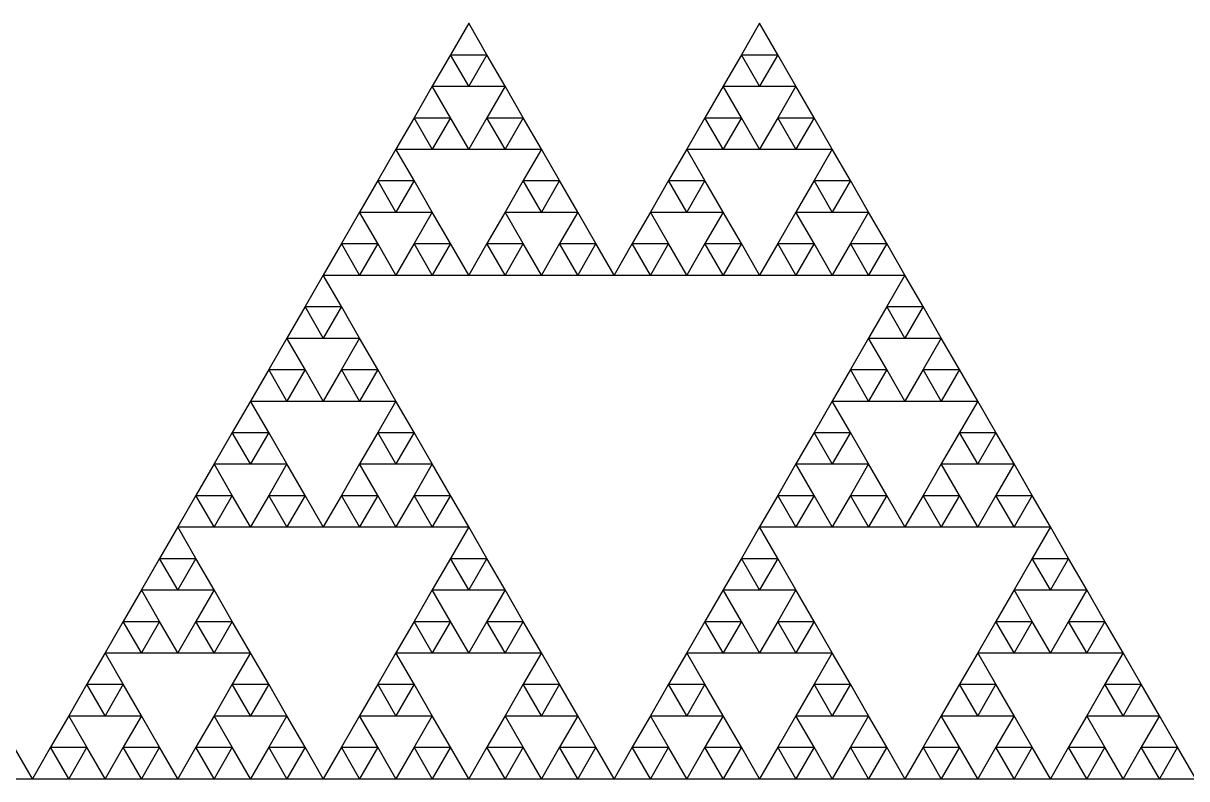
# Model space of a CAD drawing. Header units: metres. Extents: x -50 to 50, y -29 to 58.
# Drawn here: x -18.8 to -12.55, y 14.43 to 18.49 of the extents above; entities that cross this region are included whole.
import ezdxf

# ---------------------------------------------------------------- set-up
doc = ezdxf.new("R2010")
doc.units = ezdxf.units.M

msp = doc.modelspace()

# ---------------------------------------------------------------- linework, layer by layer
for p, q in [((-16.4062, 18.4932), (-16.5039, 18.3241)), ((-16.3086, 18.3241), (-16.4062, 18.4932)), ((-14.8438, 18.4932), (-14.9414, 18.3241)), ((-14.7461, 18.3241), (-14.8438, 18.4932)), ((-16.5039, 18.3241), (-16.6016, 18.1549)), ((-16.4062, 18.1549), (-16.5039, 18.3241)), ((-16.5039, 18.3241), (-16.3086, 18.3241)), ((-16.3086, 18.3241), (-16.4062, 18.1549)), ((-16.2109, 18.1549), (-16.3086, 18.3241)), ((-14.9414, 18.3241), (-15.0391, 18.1549)), ((-14.8438, 18.1549), (-14.9414, 18.3241)), ((-14.9414, 18.3241), (-14.7461, 18.3241)), ((-14.7461, 18.3241), (-14.8438, 18.1549)), ((-14.6484, 18.1549), (-14.7461, 18.3241)), ((-16.6016, 18.1549), (-16.6992, 17.9858)), ((-16.5039, 17.9858), (-16.6016, 18.1549)), ((-16.6016, 18.1549), (-16.4062, 18.1549)), ((-16.4062, 18.1549), (-16.2109, 18.1549)), ((-16.2109, 18.1549), (-16.3086, 17.9858)), ((-16.1133, 17.9858), (-16.2109, 18.1549)), ((-15.0391, 18.1549), (-15.1367, 17.9858)), ((-14.9414, 17.9858), (-15.0391, 18.1549)), ((-15.0391, 18.1549), (-14.8438, 18.1549)), ((-14.8438, 18.1549), (-14.6484, 18.1549)), ((-14.6484, 18.1549), (-14.7461, 17.9858)), ((-14.5508, 17.9858), (-14.6484, 18.1549)), ((-16.6992, 17.9858), (-16.7969, 17.8167)), ((-16.6016, 17.8167), (-16.6992, 17.9858)), ((-16.6992, 17.9858), (-16.5039, 17.9858)), ((-16.5039, 17.9858), (-16.6016, 17.8167)), ((-16.4062, 17.8167), (-16.5039, 17.9858)), ((-16.3086, 17.9858), (-16.4062, 17.8167)), ((-16.2109, 17.8167), (-16.3086, 17.9858)), ((-16.3086, 17.9858), (-16.1133, 17.9858)), ((-16.1133, 17.9858), (-16.2109, 17.8167)), ((-16.0156, 17.8167), (-16.1133, 17.9858)), ((-15.1367, 17.9858), (-15.2344, 17.8167)), ((-15.0391, 17.8167), (-15.1367, 17.9858)), ((-15.1367, 17.9858), (-14.9414, 17.9858)), ((-14.9414, 17.9858), (-15.0391, 17.8167)), ((-14.8438, 17.8167), (-14.9414, 17.9858)), ((-14.7461, 17.9858), (-14.8438, 17.8167)), ((-14.6484, 17.8167), (-14.7461, 17.9858)), ((-14.7461, 17.9858), (-14.5508, 17.9858)), ((-14.5508, 17.9858), (-14.6484, 17.8167)), ((-14.4531, 17.8167), (-14.5508, 17.9858)), ((-16.7969, 17.8167), (-16.8945, 17.6475)), ((-16.6992, 17.6475), (-16.7969, 17.8167)), ((-16.7969, 17.8167), (-16.6016, 17.8167)), ((-16.6016, 17.8167), (-16.4062, 17.8167)), ((-16.4062, 17.8167), (-16.2109, 17.8167)), ((-16.2109, 17.8167), (-16.0156, 17.8167)), ((-16.0156, 17.8167), (-16.1133, 17.6475)), ((-15.918, 17.6475), (-16.0156, 17.8167)), ((-15.2344, 17.8167), (-15.332, 17.6475)), ((-15.1367, 17.6475), (-15.2344, 17.8167)), ((-15.2344, 17.8167), (-15.0391, 17.8167)), ((-15.0391, 17.8167), (-14.8438, 17.8167)), ((-14.8438, 17.8167), (-14.6484, 17.8167)), ((-14.6484, 17.8167), (-14.4531, 17.8167)), ((-14.4531, 17.8167), (-14.5508, 17.6475)), ((-14.3555, 17.6475), (-14.4531, 17.8167)), ((-16.8945, 17.6475), (-16.9922, 17.4784)), ((-16.7969, 17.4784), (-16.8945, 17.6475)), ((-16.8945, 17.6475), (-16.6992, 17.6475)), ((-16.6992, 17.6475), (-16.7969, 17.4784)), ((-16.6016, 17.4784), (-16.6992, 17.6475)), ((-16.1133, 17.6475), (-16.2109, 17.4784)), ((-16.0156, 17.4784), (-16.1133, 17.6475)), ((-16.1133, 17.6475), (-15.918, 17.6475)), ((-15.918, 17.6475), (-16.0156, 17.4784)), ((-15.8203, 17.4784), (-15.918, 17.6475)), ((-15.332, 17.6475), (-15.4297, 17.4784)), ((-15.2344, 17.4784), (-15.332, 17.6475)), ((-15.332, 17.6475), (-15.1367, 17.6475)), ((-15.1367, 17.6475), (-15.2344, 17.4784)), ((-15.0391, 17.4784), (-15.1367, 17.6475)), ((-14.5508, 17.6475), (-14.6484, 17.4784)), ((-14.4531, 17.4784), (-14.5508, 17.6475)), ((-14.5508, 17.6475), (-14.3555, 17.6475)), ((-14.3555, 17.6475), (-14.4531, 17.4784)), ((-14.2578, 17.4784), (-14.3555, 17.6475)), ((-16.9922, 17.4784), (-17.0898, 17.3092)), ((-16.8945, 17.3092), (-16.9922, 17.4784)), ((-16.9922, 17.4784), (-16.7969, 17.4784)), ((-16.7969, 17.4784), (-16.6016, 17.4784)), ((-16.6016, 17.4784), (-16.6992, 17.3092)), ((-16.5039, 17.3092), (-16.6016, 17.4784)), ((-16.2109, 17.4784), (-16.3086, 17.3092)), ((-16.1133, 17.3092), (-16.2109, 17.4784)), ((-16.2109, 17.4784), (-16.0156, 17.4784)), ((-16.0156, 17.4784), (-15.8203, 17.4784)), ((-15.8203, 17.4784), (-15.918, 17.3092)), ((-15.7227, 17.3092), (-15.8203, 17.4784)), ((-15.4297, 17.4784), (-15.5273, 17.3092)), ((-15.332, 17.3092), (-15.4297, 17.4784)), ((-15.4297, 17.4784), (-15.2344, 17.4784)), ((-15.2344, 17.4784), (-15.0391, 17.4784)), ((-15.0391, 17.4784), (-15.1367, 17.3092)), ((-14.9414, 17.3092), (-15.0391, 17.4784)), ((-14.6484, 17.4784), (-14.7461, 17.3092)), ((-14.5508, 17.3092), (-14.6484, 17.4784)), ((-14.6484, 17.4784), (-14.4531, 17.4784)), ((-14.4531, 17.4784), (-14.2578, 17.4784)), ((-14.2578, 17.4784), (-14.3555, 17.3092)), ((-14.1602, 17.3092), (-14.2578, 17.4784)), ((-17.0898, 17.3092), (-17.1875, 17.1401)), ((-16.9922, 17.1401), (-17.0898, 17.3092)), ((-17.0898, 17.3092), (-16.8945, 17.3092)), ((-16.8945, 17.3092), (-16.9922, 17.1401)), ((-16.7969, 17.1401), (-16.8945, 17.3092)), ((-16.6992, 17.3092), (-16.7969, 17.1401)), ((-16.6016, 17.1401), (-16.6992, 17.3092)), ((-16.6992, 17.3092), (-16.5039, 17.3092)), ((-16.5039, 17.3092), (-16.6016, 17.1401)), ((-16.4062, 17.1401), (-16.5039, 17.3092)), ((-16.3086, 17.3092), (-16.4062, 17.1401)), ((-16.2109, 17.1401), (-16.3086, 17.3092)), ((-16.3086, 17.3092), (-16.1133, 17.3092)), ((-16.1133, 17.3092), (-16.2109, 17.1401)), ((-16.0156, 17.1401), (-16.1133, 17.3092)), ((-15.918, 17.3092), (-16.0156, 17.1401)), ((-15.8203, 17.1401), (-15.918, 17.3092)), ((-15.918, 17.3092), (-15.7227, 17.3092)), ((-15.7227, 17.3092), (-15.8203, 17.1401)), ((-15.625, 17.1401), (-15.7227, 17.3092)), ((-15.5273, 17.3092), (-15.625, 17.1401)), ((-15.4297, 17.1401), (-15.5273, 17.3092)), ((-15.5273, 17.3092), (-15.332, 17.3092)), ((-15.332, 17.3092), (-15.4297, 17.1401)), ((-15.2344, 17.1401), (-15.332, 17.3092)), ((-15.1367, 17.3092), (-15.2344, 17.1401)), ((-15.0391, 17.1401), (-15.1367, 17.3092)), ((-15.1367, 17.3092), (-14.9414, 17.3092)), ((-14.9414, 17.3092), (-15.0391, 17.1401)), ((-14.8438, 17.1401), (-14.9414, 17.3092)), ((-14.7461, 17.3092), (-14.8438, 17.1401)), ((-14.6484, 17.1401), (-14.7461, 17.3092)), ((-14.7461, 17.3092), (-14.5508, 17.3092)), ((-14.5508, 17.3092), (-14.6484, 17.1401)), ((-14.4531, 17.1401), (-14.5508, 17.3092)), ((-14.3555, 17.3092), (-14.4531, 17.1401)), ((-14.2578, 17.1401), (-14.3555, 17.3092)), ((-14.3555, 17.3092), (-14.1602, 17.3092)), ((-14.1602, 17.3092), (-14.2578, 17.1401)), ((-14.0625, 17.1401), (-14.1602, 17.3092)), ((-17.1875, 17.1401), (-17.2852, 16.9709)), ((-17.0898, 16.9709), (-17.1875, 17.1401)), ((-17.1875, 17.1401), (-16.9922, 17.1401)), ((-16.9922, 17.1401), (-16.7969, 17.1401)), ((-16.7969, 17.1401), (-16.6016, 17.1401)), ((-16.6016, 17.1401), (-16.4062, 17.1401)), ((-16.4062, 17.1401), (-16.2109, 17.1401)), ((-16.2109, 17.1401), (-16.0156, 17.1401)), ((-16.0156, 17.1401), (-15.8203, 17.1401)), ((-15.8203, 17.1401), (-15.625, 17.1401)), ((-15.625, 17.1401), (-15.4297, 17.1401)), ((-15.4297, 17.1401), (-15.2344, 17.1401)), ((-15.2344, 17.1401), (-15.0391, 17.1401)), ((-15.0391, 17.1401), (-14.8438, 17.1401)), ((-14.8438, 17.1401), (-14.6484, 17.1401)), ((-14.6484, 17.1401), (-14.4531, 17.1401)), ((-14.4531, 17.1401), (-14.2578, 17.1401)), ((-14.2578, 17.1401), (-14.0625, 17.1401)), ((-14.0625, 17.1401), (-14.1602, 16.9709)), ((-13.9648, 16.9709), (-14.0625, 17.1401)), ((-17.2852, 16.9709), (-17.3828, 16.8018)), ((-17.1875, 16.8018), (-17.2852, 16.9709)), ((-17.2852, 16.9709), (-17.0898, 16.9709)), ((-17.0898, 16.9709), (-17.1875, 16.8018)), ((-16.9922, 16.8018), (-17.0898, 16.9709)), ((-14.1602, 16.9709), (-14.2578, 16.8018)), ((-14.0625, 16.8018), (-14.1602, 16.9709)), ((-14.1602, 16.9709), (-13.9648, 16.9709)), ((-13.9648, 16.9709), (-14.0625, 16.8018)), ((-13.8672, 16.8018), (-13.9648, 16.9709)), ((-17.3828, 16.8018), (-17.4805, 16.6326)), ((-17.2852, 16.6326), (-17.3828, 16.8018)), ((-17.3828, 16.8018), (-17.1875, 16.8018)), ((-17.1875, 16.8018), (-16.9922, 16.8018)), ((-16.9922, 16.8018), (-17.0898, 16.6326)), ((-16.8945, 16.6326), (-16.9922, 16.8018)), ((-14.2578, 16.8018), (-14.3555, 16.6326)), ((-14.1602, 16.6326), (-14.2578, 16.8018)), ((-14.2578, 16.8018), (-14.0625, 16.8018)), ((-14.0625, 16.8018), (-13.8672, 16.8018)), ((-13.8672, 16.8018), (-13.9648, 16.6326)), ((-13.7695, 16.6326), (-13.8672, 16.8018)), ((-17.4805, 16.6326), (-17.5781, 16.4635)), ((-17.3828, 16.4635), (-17.4805, 16.6326)), ((-17.4805, 16.6326), (-17.2852, 16.6326)), ((-17.2852, 16.6326), (-17.3828, 16.4635)), ((-17.1875, 16.4635), (-17.2852, 16.6326)), ((-17.0898, 16.6326), (-17.1875, 16.4635)), ((-16.9922, 16.4635), (-17.0898, 16.6326)), ((-17.0898, 16.6326), (-16.8945, 16.6326)), ((-16.8945, 16.6326), (-16.9922, 16.4635)), ((-16.7969, 16.4635), (-16.8945, 16.6326)), ((-14.3555, 16.6326), (-14.4531, 16.4635)), ((-14.2578, 16.4635), (-14.3555, 16.6326)), ((-14.3555, 16.6326), (-14.1602, 16.6326)), ((-14.1602, 16.6326), (-14.2578, 16.4635)), ((-14.0625, 16.4635), (-14.1602, 16.6326)), ((-13.9648, 16.6326), (-14.0625, 16.4635)), ((-13.8672, 16.4635), (-13.9648, 16.6326)), ((-13.9648, 16.6326), (-13.7695, 16.6326)), ((-13.7695, 16.6326), (-13.8672, 16.4635)), ((-13.6719, 16.4635), (-13.7695, 16.6326)), ((-17.5781, 16.4635), (-17.6758, 16.2944)), ((-17.4805, 16.2944), (-17.5781, 16.4635)), ((-17.5781, 16.4635), (-17.3828, 16.4635)), ((-17.3828, 16.4635), (-17.1875, 16.4635)), ((-17.1875, 16.4635), (-16.9922, 16.4635)), ((-16.9922, 16.4635), (-16.7969, 16.4635)), ((-16.7969, 16.4635), (-16.8945, 16.2944)), ((-16.6992, 16.2944), (-16.7969, 16.4635)), ((-14.4531, 16.4635), (-14.5508, 16.2944)), ((-14.3555, 16.2944), (-14.4531, 16.4635)), ((-14.4531, 16.4635), (-14.2578, 16.4635)), ((-14.2578, 16.4635), (-14.0625, 16.4635)), ((-14.0625, 16.4635), (-13.8672, 16.4635)), ((-13.8672, 16.4635), (-13.6719, 16.4635)), ((-13.6719, 16.4635), (-13.7695, 16.2944)), ((-13.5742, 16.2944), (-13.6719, 16.4635)), ((-17.6758, 16.2944), (-17.7734, 16.1252)), ((-17.5781, 16.1252), (-17.6758, 16.2944)), ((-17.6758, 16.2944), (-17.4805, 16.2944)), ((-17.4805, 16.2944), (-17.5781, 16.1252)), ((-17.3828, 16.1252), (-17.4805, 16.2944)), ((-16.8945, 16.2944), (-16.9922, 16.1252)), ((-16.7969, 16.1252), (-16.8945, 16.2944)), ((-16.8945, 16.2944), (-16.6992, 16.2944)), ((-16.6992, 16.2944), (-16.7969, 16.1252)), ((-16.6016, 16.1252), (-16.6992, 16.2944)), ((-14.5508, 16.2944), (-14.6484, 16.1252)), ((-14.4531, 16.1252), (-14.5508, 16.2944)), ((-14.5508, 16.2944), (-14.3555, 16.2944)), ((-14.3555, 16.2944), (-14.4531, 16.1252)), ((-14.2578, 16.1252), (-14.3555, 16.2944)), ((-13.7695, 16.2944), (-13.8672, 16.1252)), ((-13.6719, 16.1252), (-13.7695, 16.2944)), ((-13.7695, 16.2944), (-13.5742, 16.2944)), ((-13.5742, 16.2944), (-13.6719, 16.1252)), ((-13.4766, 16.1252), (-13.5742, 16.2944)), ((-17.7734, 16.1252), (-17.8711, 15.9561)), ((-17.6758, 15.9561), (-17.7734, 16.1252)), ((-17.7734, 16.1252), (-17.5781, 16.1252)), ((-17.5781, 16.1252), (-17.3828, 16.1252)), ((-17.3828, 16.1252), (-17.4805, 15.9561)), ((-17.2852, 15.9561), (-17.3828, 16.1252)), ((-16.9922, 16.1252), (-17.0898, 15.9561)), ((-16.8945, 15.9561), (-16.9922, 16.1252)), ((-16.9922, 16.1252), (-16.7969, 16.1252)), ((-16.7969, 16.1252), (-16.6016, 16.1252)), ((-16.6016, 16.1252), (-16.6992, 15.9561)), ((-16.5039, 15.9561), (-16.6016, 16.1252)), ((-14.6484, 16.1252), (-14.7461, 15.9561)), ((-14.5508, 15.9561), (-14.6484, 16.1252)), ((-14.6484, 16.1252), (-14.4531, 16.1252)), ((-14.4531, 16.1252), (-14.2578, 16.1252)), ((-14.2578, 16.1252), (-14.3555, 15.9561)), ((-14.1602, 15.9561), (-14.2578, 16.1252)), ((-13.8672, 16.1252), (-13.9648, 15.9561)), ((-13.7695, 15.9561), (-13.8672, 16.1252)), ((-13.8672, 16.1252), (-13.6719, 16.1252)), ((-13.6719, 16.1252), (-13.4766, 16.1252)), ((-13.4766, 16.1252), (-13.5742, 15.9561)), ((-13.3789, 15.9561), (-13.4766, 16.1252)), ((-17.8711, 15.9561), (-17.9688, 15.7869)), ((-17.7734, 15.7869), (-17.8711, 15.9561)), ((-17.8711, 15.9561), (-17.6758, 15.9561)), ((-17.6758, 15.9561), (-17.7734, 15.7869)), ((-17.5781, 15.7869), (-17.6758, 15.9561)), ((-17.4805, 15.9561), (-17.5781, 15.7869)), ((-17.3828, 15.7869), (-17.4805, 15.9561)), ((-17.4805, 15.9561), (-17.2852, 15.9561)), ((-17.2852, 15.9561), (-17.3828, 15.7869)), ((-17.1875, 15.7869), (-17.2852, 15.9561)), ((-17.0898, 15.9561), (-17.1875, 15.7869)), ((-16.9922, 15.7869), (-17.0898, 15.9561)), ((-17.0898, 15.9561), (-16.8945, 15.9561)), ((-16.8945, 15.9561), (-16.9922, 15.7869)), ((-16.7969, 15.7869), (-16.8945, 15.9561)), ((-16.6992, 15.9561), (-16.7969, 15.7869)), ((-16.6016, 15.7869), (-16.6992, 15.9561)), ((-16.6992, 15.9561), (-16.5039, 15.9561)), ((-16.5039, 15.9561), (-16.6016, 15.7869)), ((-16.4062, 15.7869), (-16.5039, 15.9561)), ((-14.7461, 15.9561), (-14.8438, 15.7869)), ((-14.6484, 15.7869), (-14.7461, 15.9561)), ((-14.7461, 15.9561), (-14.5508, 15.9561)), ((-14.5508, 15.9561), (-14.6484, 15.7869)), ((-14.4531, 15.7869), (-14.5508, 15.9561)), ((-14.3555, 15.9561), (-14.4531, 15.7869)), ((-14.2578, 15.7869), (-14.3555, 15.9561)), ((-14.3555, 15.9561), (-14.1602, 15.9561)), ((-14.1602, 15.9561), (-14.2578, 15.7869)), ((-14.0625, 15.7869), (-14.1602, 15.9561)), ((-13.9648, 15.9561), (-14.0625, 15.7869)), ((-13.8672, 15.7869), (-13.9648, 15.9561)), ((-13.9648, 15.9561), (-13.7695, 15.9561)), ((-13.7695, 15.9561), (-13.8672, 15.7869)), ((-13.6719, 15.7869), (-13.7695, 15.9561)), ((-13.5742, 15.9561), (-13.6719, 15.7869)), ((-13.4766, 15.7869), (-13.5742, 15.9561)), ((-13.5742, 15.9561), (-13.3789, 15.9561)), ((-13.3789, 15.9561), (-13.4766, 15.7869)), ((-13.2812, 15.7869), (-13.3789, 15.9561)), ((-17.9688, 15.7869), (-18.0664, 15.6178)), ((-17.8711, 15.6178), (-17.9688, 15.7869)), ((-17.9688, 15.7869), (-17.7734, 15.7869)), ((-17.7734, 15.7869), (-17.5781, 15.7869)), ((-17.5781, 15.7869), (-17.3828, 15.7869)), ((-17.3828, 15.7869), (-17.1875, 15.7869)), ((-17.1875, 15.7869), (-16.9922, 15.7869)), ((-16.9922, 15.7869), (-16.7969, 15.7869)), ((-16.7969, 15.7869), (-16.6016, 15.7869)), ((-16.6016, 15.7869), (-16.4062, 15.7869)), ((-16.4062, 15.7869), (-16.5039, 15.6178)), ((-16.3086, 15.6178), (-16.4062, 15.7869)), ((-14.8438, 15.7869), (-14.9414, 15.6178)), ((-14.7461, 15.6178), (-14.8438, 15.7869)), ((-14.8438, 15.7869), (-14.6484, 15.7869)), ((-14.6484, 15.7869), (-14.4531, 15.7869)), ((-14.4531, 15.7869), (-14.2578, 15.7869)), ((-14.2578, 15.7869), (-14.0625, 15.7869)), ((-14.0625, 15.7869), (-13.8672, 15.7869)), ((-13.8672, 15.7869), (-13.6719, 15.7869)), ((-13.6719, 15.7869), (-13.4766, 15.7869)), ((-13.4766, 15.7869), (-13.2812, 15.7869)), ((-13.2812, 15.7869), (-13.3789, 15.6178)), ((-13.1836, 15.6178), (-13.2812, 15.7869)), ((-18.0664, 15.6178), (-18.1641, 15.4486)), ((-17.9688, 15.4486), (-18.0664, 15.6178)), ((-18.0664, 15.6178), (-17.8711, 15.6178)), ((-17.8711, 15.6178), (-17.9688, 15.4486)), ((-17.7734, 15.4486), (-17.8711, 15.6178)), ((-16.5039, 15.6178), (-16.6016, 15.4486)), ((-16.4062, 15.4486), (-16.5039, 15.6178)), ((-16.5039, 15.6178), (-16.3086, 15.6178)), ((-16.3086, 15.6178), (-16.4062, 15.4486)), ((-16.2109, 15.4486), (-16.3086, 15.6178)), ((-14.9414, 15.6178), (-15.0391, 15.4486)), ((-14.8438, 15.4486), (-14.9414, 15.6178)), ((-14.9414, 15.6178), (-14.7461, 15.6178)), ((-14.7461, 15.6178), (-14.8438, 15.4486)), ((-14.6484, 15.4486), (-14.7461, 15.6178)), ((-13.3789, 15.6178), (-13.4766, 15.4486)), ((-13.2812, 15.4486), (-13.3789, 15.6178)), ((-13.3789, 15.6178), (-13.1836, 15.6178)), ((-13.1836, 15.6178), (-13.2812, 15.4486)), ((-13.0859, 15.4486), (-13.1836, 15.6178)), ((-18.1641, 15.4486), (-18.2617, 15.2795)), ((-18.0664, 15.2795), (-18.1641, 15.4486)), ((-18.1641, 15.4486), (-17.9688, 15.4486)), ((-17.9688, 15.4486), (-17.7734, 15.4486)), ((-17.7734, 15.4486), (-17.8711, 15.2795)), ((-17.6758, 15.2795), (-17.7734, 15.4486)), ((-16.6016, 15.4486), (-16.6992, 15.2795)), ((-16.5039, 15.2795), (-16.6016, 15.4486)), ((-16.6016, 15.4486), (-16.4062, 15.4486)), ((-16.4062, 15.4486), (-16.2109, 15.4486)), ((-16.2109, 15.4486), (-16.3086, 15.2795)), ((-16.1133, 15.2795), (-16.2109, 15.4486)), ((-15.0391, 15.4486), (-15.1367, 15.2795)), ((-14.9414, 15.2795), (-15.0391, 15.4486)), ((-15.0391, 15.4486), (-14.8438, 15.4486)), ((-14.8438, 15.4486), (-14.6484, 15.4486)), ((-14.6484, 15.4486), (-14.7461, 15.2795)), ((-14.5508, 15.2795), (-14.6484, 15.4486)), ((-13.4766, 15.4486), (-13.5742, 15.2795)), ((-13.3789, 15.2795), (-13.4766, 15.4486)), ((-13.4766, 15.4486), (-13.2812, 15.4486)), ((-13.2812, 15.4486), (-13.0859, 15.4486)), ((-13.0859, 15.4486), (-13.1836, 15.2795)), ((-12.9883, 15.2795), (-13.0859, 15.4486)), ((-18.2617, 15.2795), (-18.3594, 15.1103)), ((-18.1641, 15.1103), (-18.2617, 15.2795)), ((-18.2617, 15.2795), (-18.0664, 15.2795)), ((-18.0664, 15.2795), (-18.1641, 15.1103)), ((-17.9688, 15.1103), (-18.0664, 15.2795)), ((-17.8711, 15.2795), (-17.9688, 15.1103)), ((-17.7734, 15.1103), (-17.8711, 15.2795)), ((-17.8711, 15.2795), (-17.6758, 15.2795)), ((-17.6758, 15.2795), (-17.7734, 15.1103)), ((-17.5781, 15.1103), (-17.6758, 15.2795)), ((-16.6992, 15.2795), (-16.7969, 15.1103)), ((-16.6016, 15.1103), (-16.6992, 15.2795)), ((-16.6992, 15.2795), (-16.5039, 15.2795)), ((-16.5039, 15.2795), (-16.6016, 15.1103)), ((-16.4062, 15.1103), (-16.5039, 15.2795)), ((-16.3086, 15.2795), (-16.4062, 15.1103)), ((-16.2109, 15.1103), (-16.3086, 15.2795)), ((-16.3086, 15.2795), (-16.1133, 15.2795)), ((-16.1133, 15.2795), (-16.2109, 15.1103)), ((-16.0156, 15.1103), (-16.1133, 15.2795)), ((-15.1367, 15.2795), (-15.2344, 15.1103)), ((-15.0391, 15.1103), (-15.1367, 15.2795)), ((-15.1367, 15.2795), (-14.9414, 15.2795)), ((-14.9414, 15.2795), (-15.0391, 15.1103)), ((-14.8438, 15.1103), (-14.9414, 15.2795)), ((-14.7461, 15.2795), (-14.8438, 15.1103)), ((-14.6484, 15.1103), (-14.7461, 15.2795)), ((-14.7461, 15.2795), (-14.5508, 15.2795)), ((-14.5508, 15.2795), (-14.6484, 15.1103)), ((-14.4531, 15.1103), (-14.5508, 15.2795)), ((-13.5742, 15.2795), (-13.6719, 15.1103)), ((-13.4766, 15.1103), (-13.5742, 15.2795)), ((-13.5742, 15.2795), (-13.3789, 15.2795)), ((-13.3789, 15.2795), (-13.4766, 15.1103)), ((-13.2812, 15.1103), (-13.3789, 15.2795)), ((-13.1836, 15.2795), (-13.2812, 15.1103)), ((-13.0859, 15.1103), (-13.1836, 15.2795)), ((-13.1836, 15.2795), (-12.9883, 15.2795)), ((-12.9883, 15.2795), (-13.0859, 15.1103)), ((-12.8906, 15.1103), (-12.9883, 15.2795)), ((-18.3594, 15.1103), (-18.457, 14.9412)), ((-18.2617, 14.9412), (-18.3594, 15.1103)), ((-18.3594, 15.1103), (-18.1641, 15.1103)), ((-18.1641, 15.1103), (-17.9688, 15.1103)), ((-17.9688, 15.1103), (-17.7734, 15.1103)), ((-17.7734, 15.1103), (-17.5781, 15.1103)), ((-17.5781, 15.1103), (-17.6758, 14.9412)), ((-17.4805, 14.9412), (-17.5781, 15.1103)), ((-16.7969, 15.1103), (-16.8945, 14.9412)), ((-16.6992, 14.9412), (-16.7969, 15.1103)), ((-16.7969, 15.1103), (-16.6016, 15.1103)), ((-16.6016, 15.1103), (-16.4062, 15.1103)), ((-16.4062, 15.1103), (-16.2109, 15.1103)), ((-16.2109, 15.1103), (-16.0156, 15.1103)), ((-16.0156, 15.1103), (-16.1133, 14.9412)), ((-15.918, 14.9412), (-16.0156, 15.1103)), ((-15.2344, 15.1103), (-15.332, 14.9412)), ((-15.1367, 14.9412), (-15.2344, 15.1103)), ((-15.2344, 15.1103), (-15.0391, 15.1103)), ((-15.0391, 15.1103), (-14.8438, 15.1103)), ((-14.8438, 15.1103), (-14.6484, 15.1103)), ((-14.6484, 15.1103), (-14.4531, 15.1103)), ((-14.4531, 15.1103), (-14.5508, 14.9412)), ((-14.3555, 14.9412), (-14.4531, 15.1103)), ((-13.6719, 15.1103), (-13.7695, 14.9412)), ((-13.5742, 14.9412), (-13.6719, 15.1103)), ((-13.6719, 15.1103), (-13.4766, 15.1103)), ((-13.4766, 15.1103), (-13.2812, 15.1103)), ((-13.2812, 15.1103), (-13.0859, 15.1103)), ((-13.0859, 15.1103), (-12.8906, 15.1103)), ((-12.8906, 15.1103), (-12.9883, 14.9412)), ((-12.793, 14.9412), (-12.8906, 15.1103)), ((-18.457, 14.9412), (-18.5547, 14.772)), ((-18.3594, 14.772), (-18.457, 14.9412)), ((-18.457, 14.9412), (-18.2617, 14.9412)), ((-18.2617, 14.9412), (-18.3594, 14.772)), ((-18.1641, 14.772), (-18.2617, 14.9412)), ((-17.6758, 14.9412), (-17.7734, 14.772)), ((-17.5781, 14.772), (-17.6758, 14.9412)), ((-17.6758, 14.9412), (-17.4805, 14.9412)), ((-17.4805, 14.9412), (-17.5781, 14.772)), ((-17.3828, 14.772), (-17.4805, 14.9412)), ((-16.8945, 14.9412), (-16.9922, 14.772)), ((-16.7969, 14.772), (-16.8945, 14.9412)), ((-16.8945, 14.9412), (-16.6992, 14.9412)), ((-16.6992, 14.9412), (-16.7969, 14.772)), ((-16.6016, 14.772), (-16.6992, 14.9412)), ((-16.1133, 14.9412), (-16.2109, 14.772)), ((-16.0156, 14.772), (-16.1133, 14.9412)), ((-16.1133, 14.9412), (-15.918, 14.9412)), ((-15.918, 14.9412), (-16.0156, 14.772)), ((-15.8203, 14.772), (-15.918, 14.9412)), ((-15.332, 14.9412), (-15.4297, 14.772)), ((-15.2344, 14.772), (-15.332, 14.9412)), ((-15.332, 14.9412), (-15.1367, 14.9412)), ((-15.1367, 14.9412), (-15.2344, 14.772)), ((-15.0391, 14.772), (-15.1367, 14.9412)), ((-14.5508, 14.9412), (-14.6484, 14.772)), ((-14.4531, 14.772), (-14.5508, 14.9412)), ((-14.5508, 14.9412), (-14.3555, 14.9412)), ((-14.3555, 14.9412), (-14.4531, 14.772)), ((-14.2578, 14.772), (-14.3555, 14.9412)), ((-13.7695, 14.9412), (-13.8672, 14.772)), ((-13.6719, 14.772), (-13.7695, 14.9412)), ((-13.7695, 14.9412), (-13.5742, 14.9412)), ((-13.5742, 14.9412), (-13.6719, 14.772)), ((-13.4766, 14.772), (-13.5742, 14.9412)), ((-12.9883, 14.9412), (-13.0859, 14.772)), ((-12.8906, 14.772), (-12.9883, 14.9412)), ((-12.9883, 14.9412), (-12.793, 14.9412)), ((-12.793, 14.9412), (-12.8906, 14.772)), ((-12.6953, 14.772), (-12.793, 14.9412)), ((-18.5547, 14.772), (-18.6523, 14.6029)), ((-18.457, 14.6029), (-18.5547, 14.772)), ((-18.5547, 14.772), (-18.3594, 14.772)), ((-18.3594, 14.772), (-18.1641, 14.772)), ((-18.1641, 14.772), (-18.2617, 14.6029)), ((-18.0664, 14.6029), (-18.1641, 14.772)), ((-17.7734, 14.772), (-17.8711, 14.6029)), ((-17.6758, 14.6029), (-17.7734, 14.772)), ((-17.7734, 14.772), (-17.5781, 14.772)), ((-17.5781, 14.772), (-17.3828, 14.772)), ((-17.3828, 14.772), (-17.4805, 14.6029)), ((-17.2852, 14.6029), (-17.3828, 14.772)), ((-16.9922, 14.772), (-17.0898, 14.6029)), ((-16.8945, 14.6029), (-16.9922, 14.772)), ((-16.9922, 14.772), (-16.7969, 14.772)), ((-16.7969, 14.772), (-16.6016, 14.772)), ((-16.6016, 14.772), (-16.6992, 14.6029)), ((-16.5039, 14.6029), (-16.6016, 14.772)), ((-16.2109, 14.772), (-16.3086, 14.6029)), ((-16.1133, 14.6029), (-16.2109, 14.772)), ((-16.2109, 14.772), (-16.0156, 14.772)), ((-16.0156, 14.772), (-15.8203, 14.772)), ((-15.8203, 14.772), (-15.918, 14.6029)), ((-15.7227, 14.6029), (-15.8203, 14.772)), ((-15.4297, 14.772), (-15.5273, 14.6029)), ((-15.332, 14.6029), (-15.4297, 14.772)), ((-15.4297, 14.772), (-15.2344, 14.772)), ((-15.2344, 14.772), (-15.0391, 14.772)), ((-15.0391, 14.772), (-15.1367, 14.6029)), ((-14.9414, 14.6029), (-15.0391, 14.772)), ((-14.6484, 14.772), (-14.7461, 14.6029)), ((-14.5508, 14.6029), (-14.6484, 14.772)), ((-14.6484, 14.772), (-14.4531, 14.772)), ((-14.4531, 14.772), (-14.2578, 14.772)), ((-14.2578, 14.772), (-14.3555, 14.6029)), ((-14.1602, 14.6029), (-14.2578, 14.772)), ((-13.8672, 14.772), (-13.9648, 14.6029)), ((-13.7695, 14.6029), (-13.8672, 14.772)), ((-13.8672, 14.772), (-13.6719, 14.772)), ((-13.6719, 14.772), (-13.4766, 14.772)), ((-13.4766, 14.772), (-13.5742, 14.6029)), ((-13.3789, 14.6029), (-13.4766, 14.772)), ((-13.0859, 14.772), (-13.1836, 14.6029)), ((-12.9883, 14.6029), (-13.0859, 14.772)), ((-13.0859, 14.772), (-12.8906, 14.772)), ((-12.8906, 14.772), (-12.6953, 14.772)), ((-12.6953, 14.772), (-12.793, 14.6029)), ((-12.5977, 14.6029), (-12.6953, 14.772)), ((-18.75, 14.4338), (-18.8477, 14.6029)), ((-18.6523, 14.6029), (-18.75, 14.4338)), ((-18.5547, 14.4338), (-18.6523, 14.6029)), ((-18.6523, 14.6029), (-18.457, 14.6029)), ((-18.457, 14.6029), (-18.5547, 14.4338)), ((-18.3594, 14.4338), (-18.457, 14.6029)), ((-18.2617, 14.6029), (-18.3594, 14.4338)), ((-18.1641, 14.4338), (-18.2617, 14.6029)), ((-18.2617, 14.6029), (-18.0664, 14.6029)), ((-18.0664, 14.6029), (-18.1641, 14.4338)), ((-17.9688, 14.4338), (-18.0664, 14.6029)), ((-17.8711, 14.6029), (-17.9688, 14.4338)), ((-17.7734, 14.4338), (-17.8711, 14.6029)), ((-17.8711, 14.6029), (-17.6758, 14.6029)), ((-17.6758, 14.6029), (-17.7734, 14.4338)), ((-17.5781, 14.4338), (-17.6758, 14.6029)), ((-17.4805, 14.6029), (-17.5781, 14.4338)), ((-17.3828, 14.4338), (-17.4805, 14.6029)), ((-17.4805, 14.6029), (-17.2852, 14.6029)), ((-17.2852, 14.6029), (-17.3828, 14.4338)), ((-17.1875, 14.4338), (-17.2852, 14.6029)), ((-17.0898, 14.6029), (-17.1875, 14.4338)), ((-16.9922, 14.4338), (-17.0898, 14.6029)), ((-17.0898, 14.6029), (-16.8945, 14.6029)), ((-16.8945, 14.6029), (-16.9922, 14.4338)), ((-16.7969, 14.4338), (-16.8945, 14.6029)), ((-16.6992, 14.6029), (-16.7969, 14.4338)), ((-16.6016, 14.4338), (-16.6992, 14.6029)), ((-16.6992, 14.6029), (-16.5039, 14.6029)), ((-16.5039, 14.6029), (-16.6016, 14.4338)), ((-16.4062, 14.4338), (-16.5039, 14.6029)), ((-16.3086, 14.6029), (-16.4062, 14.4338)), ((-16.2109, 14.4338), (-16.3086, 14.6029)), ((-16.3086, 14.6029), (-16.1133, 14.6029)), ((-16.1133, 14.6029), (-16.2109, 14.4338)), ((-16.0156, 14.4338), (-16.1133, 14.6029)), ((-15.918, 14.6029), (-16.0156, 14.4338)), ((-15.8203, 14.4338), (-15.918, 14.6029)), ((-15.918, 14.6029), (-15.7227, 14.6029)), ((-15.7227, 14.6029), (-15.8203, 14.4338)), ((-15.625, 14.4338), (-15.7227, 14.6029)), ((-15.5273, 14.6029), (-15.625, 14.4338)), ((-15.4297, 14.4338), (-15.5273, 14.6029)), ((-15.5273, 14.6029), (-15.332, 14.6029)), ((-15.332, 14.6029), (-15.4297, 14.4338)), ((-15.2344, 14.4338), (-15.332, 14.6029)), ((-15.1367, 14.6029), (-15.2344, 14.4338)), ((-15.0391, 14.4338), (-15.1367, 14.6029)), ((-15.1367, 14.6029), (-14.9414, 14.6029)), ((-14.9414, 14.6029), (-15.0391, 14.4338)), ((-14.8438, 14.4338), (-14.9414, 14.6029)), ((-14.7461, 14.6029), (-14.8438, 14.4338)), ((-14.6484, 14.4338), (-14.7461, 14.6029)), ((-14.7461, 14.6029), (-14.5508, 14.6029)), ((-14.5508, 14.6029), (-14.6484, 14.4338)), ((-14.4531, 14.4338), (-14.5508, 14.6029)), ((-14.3555, 14.6029), (-14.4531, 14.4338)), ((-14.2578, 14.4338), (-14.3555, 14.6029)), ((-14.3555, 14.6029), (-14.1602, 14.6029)), ((-14.1602, 14.6029), (-14.2578, 14.4338)), ((-14.0625, 14.4338), (-14.1602, 14.6029)), ((-13.9648, 14.6029), (-14.0625, 14.4338)), ((-13.8672, 14.4338), (-13.9648, 14.6029)), ((-13.9648, 14.6029), (-13.7695, 14.6029)), ((-13.7695, 14.6029), (-13.8672, 14.4338)), ((-13.6719, 14.4338), (-13.7695, 14.6029)), ((-13.5742, 14.6029), (-13.6719, 14.4338)), ((-13.4766, 14.4338), (-13.5742, 14.6029)), ((-13.5742, 14.6029), (-13.3789, 14.6029)), ((-13.3789, 14.6029), (-13.4766, 14.4338)), ((-13.2812, 14.4338), (-13.3789, 14.6029)), ((-13.1836, 14.6029), (-13.2812, 14.4338)), ((-13.0859, 14.4338), (-13.1836, 14.6029)), ((-13.1836, 14.6029), (-12.9883, 14.6029)), ((-12.9883, 14.6029), (-13.0859, 14.4338)), ((-12.8906, 14.4338), (-12.9883, 14.6029)), ((-12.793, 14.6029), (-12.8906, 14.4338)), ((-12.6953, 14.4338), (-12.793, 14.6029)), ((-12.793, 14.6029), (-12.5977, 14.6029)), ((-12.5977, 14.6029), (-12.6953, 14.4338)), ((-12.5, 14.4338), (-12.5977, 14.6029)), ((-18.9453, 14.4338), (-18.75, 14.4338)), ((-18.75, 14.4338), (-18.5547, 14.4338)), ((-18.5547, 14.4338), (-18.3594, 14.4338)), ((-18.3594, 14.4338), (-18.1641, 14.4338)), ((-18.1641, 14.4338), (-17.9688, 14.4338)), ((-17.9688, 14.4338), (-17.7734, 14.4338)), ((-17.7734, 14.4338), (-17.5781, 14.4338)), ((-17.5781, 14.4338), (-17.3828, 14.4338)), ((-17.3828, 14.4338), (-17.1875, 14.4338)), ((-17.1875, 14.4338), (-16.9922, 14.4338)), ((-16.9922, 14.4338), (-16.7969, 14.4338)), ((-16.7969, 14.4338), (-16.6016, 14.4338)), ((-16.6016, 14.4338), (-16.4062, 14.4338)), ((-16.4062, 14.4338), (-16.2109, 14.4338)), ((-16.2109, 14.4338), (-16.0156, 14.4338)), ((-16.0156, 14.4338), (-15.8203, 14.4338)), ((-15.8203, 14.4338), (-15.625, 14.4338)), ((-15.625, 14.4338), (-15.4297, 14.4338)), ((-15.4297, 14.4338), (-15.2344, 14.4338)), ((-15.2344, 14.4338), (-15.0391, 14.4338)), ((-15.0391, 14.4338), (-14.8438, 14.4338)), ((-14.8438, 14.4338), (-14.6484, 14.4338)), ((-14.6484, 14.4338), (-14.4531, 14.4338)), ((-14.4531, 14.4338), (-14.2578, 14.4338)), ((-14.2578, 14.4338), (-14.0625, 14.4338)), ((-14.0625, 14.4338), (-13.8672, 14.4338)), ((-13.8672, 14.4338), (-13.6719, 14.4338)), ((-13.6719, 14.4338), (-13.4766, 14.4338)), ((-13.4766, 14.4338), (-13.2812, 14.4338)), ((-13.2812, 14.4338), (-13.0859, 14.4338)), ((-13.0859, 14.4338), (-12.8906, 14.4338)), ((-12.8906, 14.4338), (-12.6953, 14.4338)), ((-12.6953, 14.4338), (-12.5, 14.4338))]:
    msp.add_line(p, q)

doc.saveas('drawing.dxf')
